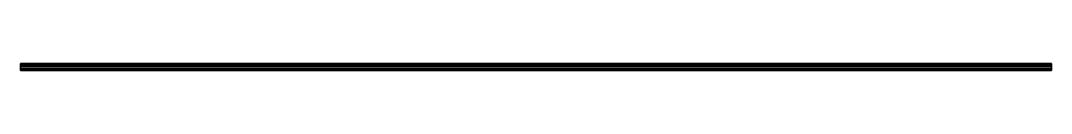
# Model space of a CAD drawing. Extents: x 0 to 1500, y -11 to 0.
import ezdxf

# ---------------------------------------------------------------- set-up
doc = ezdxf.new("R2010")
doc.units = 0
doc.layers.add('ACESSORIO', color=7, linetype='CONTINUOUS')

msp = doc.modelspace()

# ---------------------------------------------------------------- meshes
at = {"layer": 'ACESSORIO'}
mesh = msp.add_polymesh((2, 12), dxfattribs=dict(at, n_close=True))
for k, corner in enumerate([(0, 0, 5.3), (0, -0.7, 8), (0, -2.6, 9.9), (0, -5.3, 10.6), (0, -8, 9.9), (0, -9.9, 8), (0, -10.6, 5.3), (0, -9.9, 2.6), (0, -8, 0.7), (0, -5.3), (0, -2.6, 0.7), (0, -0.7, 2.6), (1500, 0, 5.3), (1500, -0.7, 8), (1500, -2.6, 9.9), (1500, -5.3, 10.6), (1500, -8, 9.9), (1500, -9.9, 8), (1500, -10.6, 5.3), (1500, -9.9, 2.6), (1500, -8, 0.7), (1500, -5.3), (1500, -2.6, 0.7), (1500, -0.7, 2.6)]):
    mesh.set_mesh_vertex(divmod(k, 12), corner)
mesh = msp.add_polymesh((2, 7), dxfattribs=at)
for k, corner in enumerate([(0, -5.3, 10.6), (0, -8, 9.9), (0, -9.9, 8), (0, -10.6, 5.3), (0, -9.9, 2.6), (0, -8, 0.7), (0, -5.3), (0, -5.3, 10.6), (0, -2.6, 9.9), (0, -0.7, 8), (0, 0, 5.3), (0, -0.7, 2.6), (0, -2.6, 0.7), (0, -5.3)]):
    mesh.set_mesh_vertex(divmod(k, 7), corner)
mesh = msp.add_polymesh((2, 7), dxfattribs=at)
for k, corner in enumerate([(1500, -5.3, 10.6), (1500, -8, 9.9), (1500, -9.9, 8), (1500, -10.6, 5.3), (1500, -9.9, 2.6), (1500, -8, 0.7), (1500, -5.3), (1500, -5.3, 10.6), (1500, -2.6, 9.9), (1500, -0.7, 8), (1500, 0, 5.3), (1500, -0.7, 2.6), (1500, -2.6, 0.7), (1500, -5.3)]):
    mesh.set_mesh_vertex(divmod(k, 7), corner)

doc.saveas('drawing.dxf')
